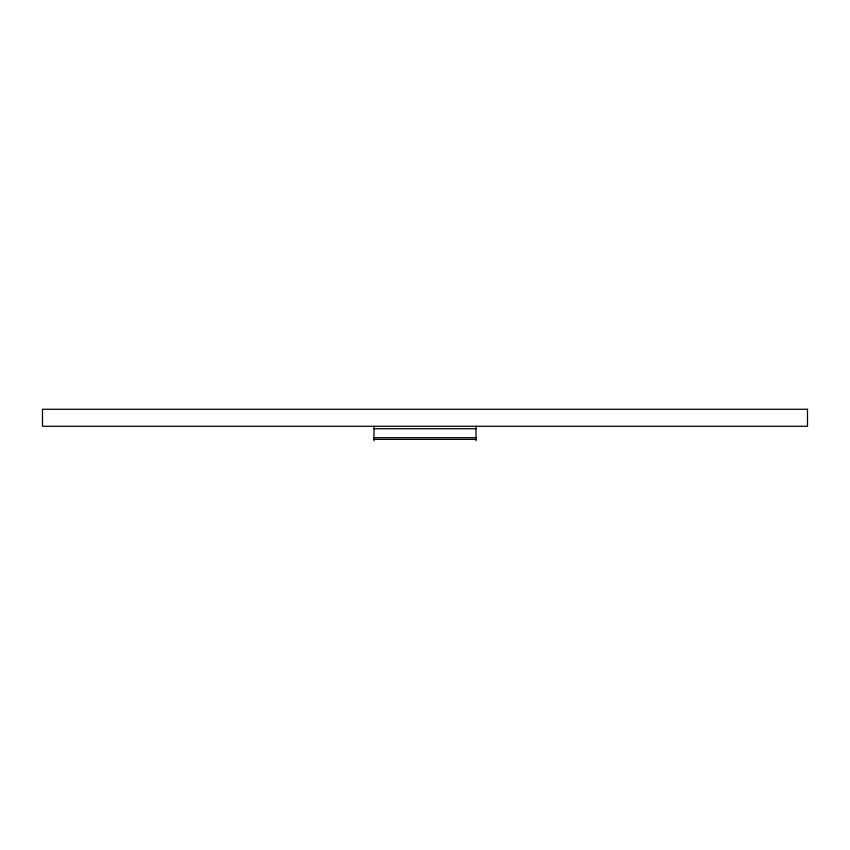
<?xml version="1.0" encoding="UTF-8"?>
<svg xmlns="http://www.w3.org/2000/svg" width="850" height="850" viewBox="0 0 850 850"><rect width="100%" height="100%" fill="white"/><g stroke="black" fill="none" stroke-linecap="round" stroke-linejoin="round"><path stroke-width="1.27" d="M374 428.74L476 428.74M374 437.686L476 437.686M374 439.344L476 439.344M476 426.275L476 440.725M374 426.275L374 440.725M807.5 409.275L42.5 409.275L42.5 426.275L807.5 426.275L807.5 409.275"/></g></svg>
